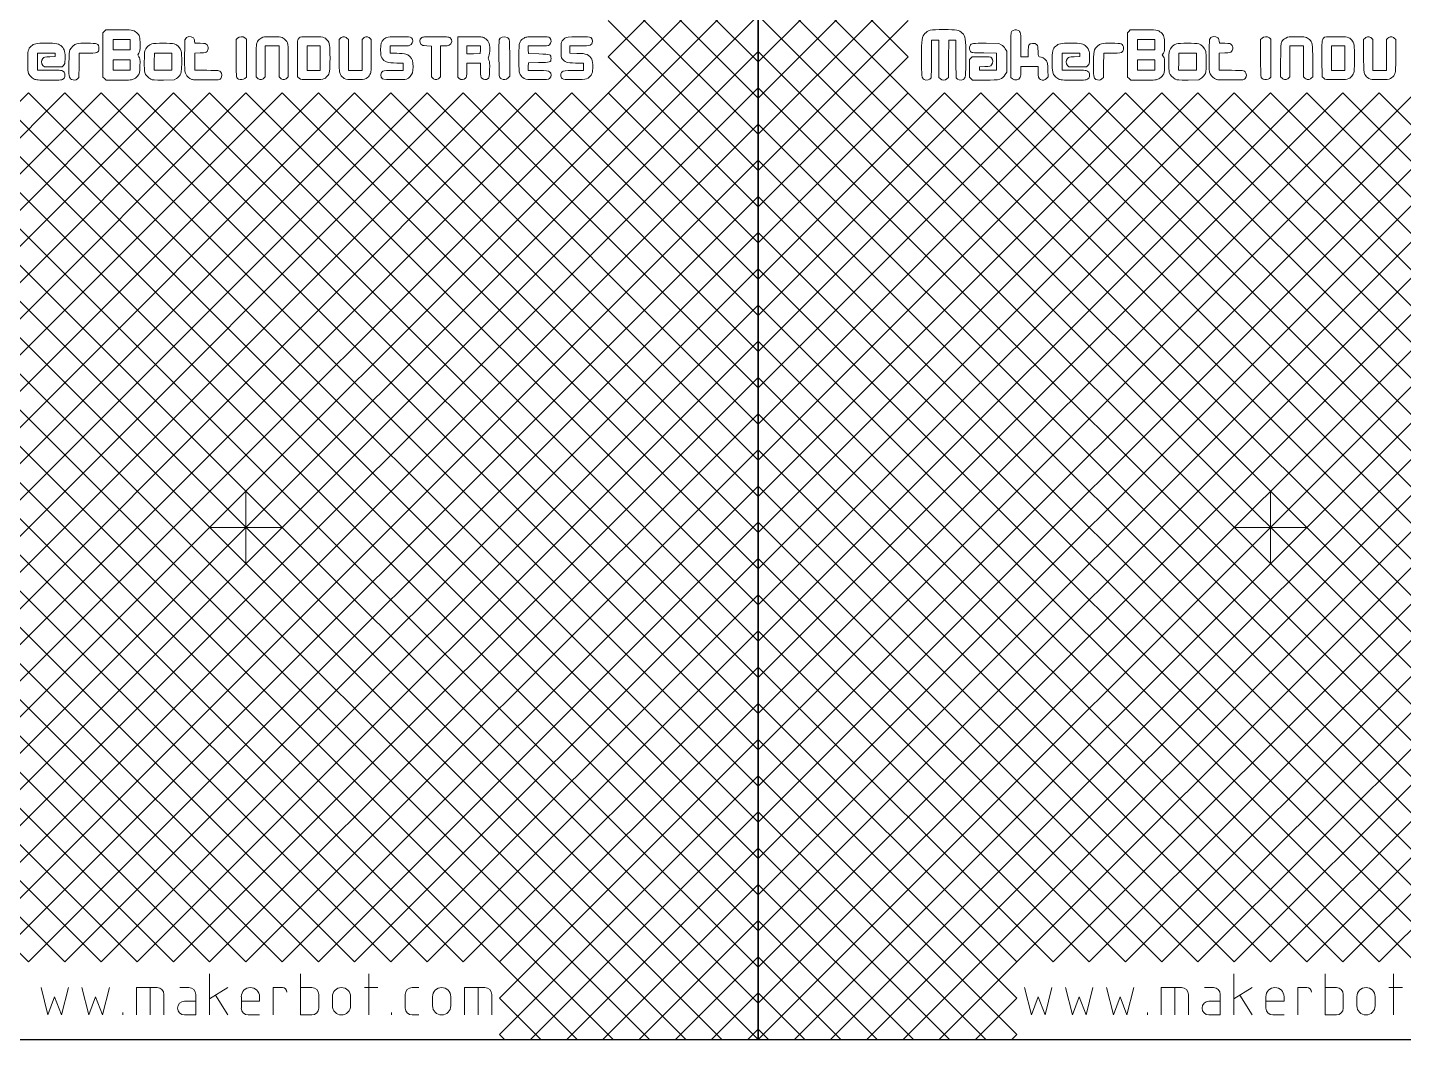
# Model space of a CAD drawing. Header units: millimetres. Extents: x 0 to 600, y 0 to 300.
# Drawn here: x 328.7 to 463, y 0 to 98.8 of the extents above; entities that cross this region are included whole.
import ezdxf

# ---------------------------------------------------------------- set-up
doc = ezdxf.new("R2010")
doc.units = ezdxf.units.MM
doc.layers.get('0').update_dxf_attribs({"linetype": 'CONTINUOUS', "lineweight": 25, "true_color": 0x000000})
doc.layers.add('etch', color=4, linetype='CONTINUOUS', lineweight=0, true_color=0x00ffff)
doc.layers.add('grid', color=1, linetype='CONTINUOUS', lineweight=0, true_color=0xff0000)

msp = doc.modelspace()

# ---------------------------------------------------------------- linework, layer by layer
for p, q in [((400, 100), (400, 0)), ((400, 0), (400, 100)), ((300, 0), (400, 0)), ((400, 0), (500, 0))]:
    msp.add_line(p, q)
at = {"layer": 'etch', "color": 4, "lineweight": 5, "true_color": 0x00ffff}
for p, q in [((336.04, 98.3), (336.18, 98.44)), ((336.04, 96.14), (336.04, 98.3)), ((336.18, 98.44), (336.32, 98.58)), ((336.32, 98.58), (337.51, 98.6)), ((436.04, 98.3), (436.18, 98.44)), ((436.04, 96.14), (436.04, 98.3)), ((436.18, 98.44), (436.32, 98.58)), ((436.32, 98.58), (437.51, 98.6)), ((337.87, 97.64), (337.03, 97.64)), ((337.03, 97.64), (337.03, 97.13)), ((337.03, 97.13), (337.03, 96.63)), ((338.71, 97.64), (337.87, 97.64)), ((338.71, 97.13), (338.71, 97.64)), ((338.71, 96.63), (338.71, 97.13)), ((338.71, 97.13), (338.71, 97.13)), ((344.99, 97.5), (345.02, 97.3)), ((345.02, 97.3), (345.55, 97.28)), ((349.04, 97.64), (349.18, 97.78)), ((349.04, 95.85), (349.04, 97.64)), ((349.9, 97.8), (350.05, 97.69)), ((350.05, 97.69), (350.05, 95.82)), ((352.56, 97.02), (351.89, 97.02)), ((351.89, 97.02), (351.89, 95.51)), ((353.24, 97.02), (352.56, 97.02)), ((353.24, 95.51), (353.24, 97.02)), ((356.62, 97.02), (355.97, 97.02)), ((355.97, 97.02), (355.97, 95.82)), ((357.26, 97.02), (356.62, 97.02)), ((357.26, 95.82), (357.26, 97.02)), ((359.1, 97.64), (359.24, 97.78)), ((359.1, 96.06), (359.1, 97.64)), ((359.86, 97.78), (360, 97.64)), ((360, 97.64), (360, 96.13)), ((361.34, 97.64), (361.47, 97.78)), ((361.34, 96.13), (361.34, 97.64)), ((362.09, 97.78), (362.23, 97.64)), ((362.23, 97.64), (362.23, 96.06)), ((365.02, 97.02), (364.08, 97.02)), ((364.08, 97.02), (364.08, 96.66)), ((368.1, 97.01), (367.65, 97.03)), ((368.1, 95.51), (368.1, 97.01)), ((369.35, 97.02), (368.99, 97.02)), ((368.99, 97.02), (368.99, 95.51)), ((370.67, 95.94), (370.67, 97.92)), ((370.67, 97.92), (371.86, 97.92)), ((372.24, 97.02), (371.56, 97.02)), ((371.56, 97.02), (371.56, 96.63)), ((372.91, 97.02), (372.24, 97.02)), ((372.89, 96.65), (372.91, 97.02)), ((378.51, 97.02), (377.54, 97.02)), ((377.54, 97.02), (377.55, 96.65)), ((382.54, 97.02), (381.62, 97.02)), ((381.62, 97.02), (381.62, 96.66)), ((417.27, 97.59), (416.92, 97.59)), ((416.92, 97.59), (416.92, 95.79)), ((417.62, 97.59), (417.27, 97.59)), ((417.64, 95.76), (417.62, 97.59)), ((418.6, 97.59), (418.58, 95.76)), ((418.95, 97.59), (418.6, 97.59)), ((419.3, 97.59), (418.95, 97.59)), ((419.3, 95.79), (419.3, 97.59)), ((422.26, 97.28), (423.49, 97.26)), ((423.49, 97.26), (423.73, 97.12)), ((424.12, 96.74), (424.26, 96.5)), ((425.65, 97.02), (425.65, 95.97)), ((437.87, 97.64), (437.03, 97.64)), ((437.03, 97.64), (437.03, 97.13)), ((437.03, 97.13), (437.03, 96.63)), ((438.71, 97.64), (437.87, 97.64)), ((438.71, 97.13), (438.71, 97.64)), ((438.71, 96.63), (438.71, 97.13)), ((438.71, 97.13), (438.71, 97.13)), ((444.99, 97.5), (445.02, 97.3)), ((445.02, 97.3), (445.55, 97.28)), ((449.04, 97.64), (449.18, 97.78)), ((449.04, 95.85), (449.04, 97.64)), ((449.9, 97.8), (450.05, 97.69)), ((450.05, 97.69), (450.05, 95.82)), ((452.56, 97.02), (451.89, 97.02)), ((451.89, 97.02), (451.89, 95.51)), ((453.24, 97.02), (452.56, 97.02)), ((453.24, 95.51), (453.24, 97.02)), ((456.62, 97.02), (455.97, 97.02)), ((455.97, 97.02), (455.97, 95.82)), ((457.26, 97.02), (456.62, 97.02)), ((457.26, 95.82), (457.26, 97.02)), ((459.1, 97.64), (459.24, 97.78)), ((459.1, 96.06), (459.1, 97.64)), ((459.86, 97.78), (460, 97.64)), ((460, 97.64), (460, 96.13)), ((461.34, 97.64), (461.47, 97.78)), ((461.34, 96.13), (461.34, 97.64)), ((462.09, 97.78), (462.23, 97.64)), ((462.23, 97.64), (462.23, 96.06)), ((330.53, 96.32), (329.67, 96.32)), ((329.67, 96.32), (329.67, 95.48)), ((329.67, 95.48), (329.67, 94.65)), ((331.39, 96.32), (330.53, 96.32)), ((330.86, 95.96), (331.39, 95.98)), ((331.39, 96.15), (331.39, 96.32)), ((331.39, 95.98), (331.39, 96.15)), ((333.74, 96.32), (333.72, 95.12)), ((334.57, 96.32), (333.74, 96.32)), ((336.04, 93.98), (336.04, 96.14)), ((337.03, 96.63), (337.87, 96.63)), ((337.87, 95.66), (337.03, 95.66)), ((337.03, 95.66), (337.03, 95.15)), ((337.87, 96.63), (338.71, 96.63)), ((338.71, 95.66), (337.87, 95.66)), ((338.71, 95.15), (338.71, 95.66)), ((339.56, 96.32), (339.44, 96.14)), ((339.44, 96.14), (339.56, 95.97)), ((341.06, 95.47), (341.04, 94.65)), ((341.07, 96.3), (341.06, 95.47)), ((341.92, 96.31), (341.07, 96.3)), ((342.77, 96.32), (341.92, 96.31)), ((342.77, 95.48), (342.77, 96.32)), ((342.77, 94.65), (342.77, 95.48)), ((342.77, 95.48), (342.77, 95.48)), ((345.55, 96.33), (345.01, 96.31)), ((345.01, 96.31), (345.01, 95.48)), ((345.01, 95.48), (345.01, 94.65)), ((350.05, 95.82), (350.05, 93.96)), ((351, 94), (351, 95.61)), ((351.89, 95.51), (351.89, 94)), ((353.24, 94), (353.24, 95.51)), ((354.13, 95.57), (354.13, 94)), ((355.05, 94), (355.03, 95.66)), ((355.97, 95.82), (355.97, 94.62)), ((357.26, 94.62), (357.26, 95.82)), ((357.26, 95.82), (357.26, 95.82)), ((360, 96.13), (360, 94.62)), ((361.34, 94.62), (361.34, 96.13)), ((364.08, 96.66), (364.08, 96.3)), ((364.08, 96.3), (364.73, 96.3)), ((368.1, 94), (368.1, 95.51)), ((368.99, 95.51), (368.99, 94)), ((370.67, 93.96), (370.67, 95.94)), ((371.56, 96.63), (371.56, 96.24)), ((371.56, 96.24), (372.22, 96.25)), ((372.22, 96.25), (372.88, 96.27)), ((372.88, 96.27), (372.89, 96.65)), ((372.89, 96.65), (372.89, 96.65)), ((375.75, 95.79), (375.75, 94.05)), ((377.55, 96.65), (377.57, 96.27)), ((377.57, 95.37), (377.55, 95)), ((377.57, 96.27), (378.6, 96.24)), ((378.57, 95.39), (377.57, 95.37)), ((381.62, 96.66), (381.62, 96.3)), ((381.62, 96.3), (382.31, 96.29)), ((417.65, 93.93), (417.64, 95.76)), ((418.58, 95.76), (418.57, 93.93)), ((420.62, 95.68), (420.76, 95.82)), ((420.62, 94.83), (420.62, 95.68)), ((420.76, 95.82), (420.9, 95.97)), ((420.9, 95.97), (421.78, 95.97)), ((423.27, 96.32), (422.04, 96.33)), ((423.27, 95.48), (423.27, 96.32)), ((423.27, 94.65), (423.27, 95.48)), ((424.26, 96.5), (424.26, 95.48)), ((424.26, 95.48), (424.26, 94.47)), ((424.66, 93.93), (424.66, 96.13)), ((425.65, 95.97), (426.01, 95.97)), ((426.01, 95.97), (426.36, 95.97)), ((426.36, 95.97), (426.36, 96.48)), ((430.53, 96.32), (429.67, 96.32)), ((429.67, 96.32), (429.67, 95.48)), ((429.67, 95.48), (429.67, 94.65)), ((431.39, 96.32), (430.53, 96.32)), ((430.86, 95.96), (431.39, 95.98)), ((431.39, 96.15), (431.39, 96.32)), ((431.39, 95.98), (431.39, 96.15)), ((433.74, 96.32), (433.72, 95.12)), ((434.57, 96.32), (433.74, 96.32)), ((436.04, 93.98), (436.04, 96.14)), ((437.03, 96.63), (437.87, 96.63)), ((437.87, 95.66), (437.03, 95.66)), ((437.03, 95.66), (437.03, 95.15)), ((437.87, 96.63), (438.71, 96.63)), ((438.71, 95.66), (437.87, 95.66)), ((438.71, 95.15), (438.71, 95.66)), ((439.56, 96.32), (439.44, 96.14)), ((439.44, 96.14), (439.56, 95.97)), ((441.06, 95.47), (441.04, 94.65)), ((441.07, 96.3), (441.06, 95.47)), ((441.92, 96.31), (441.07, 96.3)), ((442.77, 96.32), (441.92, 96.31)), ((442.77, 95.48), (442.77, 96.32)), ((442.77, 94.65), (442.77, 95.48)), ((442.77, 95.48), (442.77, 95.48)), ((445.55, 96.33), (445.01, 96.31)), ((445.01, 96.31), (445.01, 95.48)), ((445.01, 95.48), (445.01, 94.65)), ((450.05, 95.82), (450.05, 93.96)), ((451, 94), (451, 95.61)), ((451.89, 95.51), (451.89, 94)), ((453.24, 94), (453.24, 95.51)), ((454.13, 95.57), (454.13, 94)), ((455.05, 94), (455.03, 95.66)), ((455.97, 95.82), (455.97, 94.62)), ((457.26, 94.62), (457.26, 95.82)), ((457.26, 95.82), (457.26, 95.82)), ((460, 96.13), (460, 94.62)), ((461.34, 94.62), (461.34, 96.13)), ((329.67, 94.65), (330.86, 94.65)), ((330.33, 94.98), (330.19, 95.11)), ((331.19, 94.98), (330.33, 94.98)), ((332.05, 94.98), (331.19, 94.98)), ((332.19, 95.12), (332.05, 94.98)), ((333.72, 95.12), (333.7, 93.93)), ((337.03, 95.15), (337.03, 94.65)), ((337.03, 94.65), (337.87, 94.65)), ((337.87, 94.65), (338.71, 94.65)), ((338.71, 94.65), (338.71, 95.15)), ((338.71, 95.15), (338.71, 95.15)), ((341.04, 94.65), (341.91, 94.65)), ((341.91, 94.65), (342.77, 94.65)), ((345.01, 94.65), (346.2, 94.64)), ((355.97, 94.62), (356.62, 94.62)), ((356.62, 94.62), (357.26, 94.62)), ((360, 94.62), (360.67, 94.62)), ((360.67, 94.62), (361.34, 94.62)), ((364.44, 94.62), (365.36, 94.62)), ((365.36, 95.35), (364.73, 95.35)), ((365.36, 94.98), (365.36, 95.35)), ((365.36, 94.62), (365.36, 94.98)), ((372.23, 95.35), (371.56, 95.35)), ((371.56, 95.35), (371.56, 94.67)), ((372.9, 95.35), (372.23, 95.35)), ((372.9, 94.67), (372.9, 95.35)), ((375.75, 94.05), (375.59, 93.89)), ((377.55, 95), (377.54, 94.62)), ((377.54, 94.62), (378.51, 94.62)), ((381.99, 94.62), (382.96, 94.62)), ((382.96, 95.33), (382.17, 95.35)), ((382.96, 94.98), (382.96, 95.33)), ((382.96, 94.62), (382.96, 94.98)), ((420.62, 93.98), (420.62, 94.83)), ((422.13, 95.01), (421.59, 94.99)), ((421.59, 94.99), (421.59, 94.82)), ((421.59, 94.82), (421.59, 94.65)), ((421.59, 94.65), (422.43, 94.65)), ((422.43, 94.65), (423.27, 94.65)), ((424.26, 94.47), (424.12, 94.23)), ((426.49, 95), (425.65, 95)), ((425.65, 95), (425.65, 94.57)), ((427.33, 95), (426.49, 95)), ((427.33, 94.52), (427.33, 95)), ((428.29, 94.66), (428.3, 93.99)), ((429.67, 94.65), (430.86, 94.65)), ((430.33, 94.98), (430.19, 95.11)), ((431.19, 94.98), (430.33, 94.98)), ((432.05, 94.98), (431.19, 94.98)), ((432.19, 95.12), (432.05, 94.98)), ((433.72, 95.12), (433.7, 93.93)), ((437.03, 95.15), (437.03, 94.65)), ((437.03, 94.65), (437.87, 94.65)), ((437.87, 94.65), (438.71, 94.65)), ((438.71, 94.65), (438.71, 95.15)), ((438.71, 95.15), (438.71, 95.15)), ((441.04, 94.65), (441.91, 94.65)), ((441.91, 94.65), (442.77, 94.65)), ((445.01, 94.65), (446.2, 94.64)), ((455.97, 94.62), (456.62, 94.62)), ((456.62, 94.62), (457.26, 94.62)), ((460, 94.62), (460.67, 94.62)), ((460.67, 94.62), (461.34, 94.62)), ((329.34, 93.78), (329.34, 93.78)), ((332.97, 93.75), (332.97, 93.75)), ((333.7, 93.93), (333.56, 93.8)), ((336.21, 93.83), (336.04, 93.98)), ((336.37, 93.68), (336.21, 93.83)), ((336.21, 93.83), (336.21, 93.83)), ((337.61, 93.68), (336.37, 93.68)), ((340.71, 93.77), (340.71, 93.77)), ((343.01, 93.71), (341.96, 93.69)), ((343.22, 93.85), (343.01, 93.71)), ((344.73, 93.74), (344.73, 93.74)), ((349.29, 93.78), (349.29, 93.78)), ((350.05, 93.96), (349.9, 93.84)), ((351.14, 93.86), (351, 94)), ((351.14, 93.86), (351.14, 93.86)), ((351.89, 94), (351.76, 93.86)), ((353.37, 93.86), (353.24, 94)), ((354.13, 94), (353.99, 93.86)), ((355.21, 93.86), (355.05, 94)), ((355.21, 93.86), (355.21, 93.86)), ((359.6, 93.85), (359.6, 93.85)), ((363.33, 93.8), (363.33, 93.8)), ((368.24, 93.86), (368.1, 94)), ((368.24, 93.86), (368.24, 93.86)), ((368.99, 94), (368.86, 93.86)), ((370.82, 93.84), (370.67, 93.96)), ((370.82, 93.84), (370.82, 93.84)), ((374.94, 93.79), (374.94, 93.79)), ((377.15, 93.85), (377.15, 93.85)), ((380.88, 93.84), (380.88, 93.84)), ((416.19, 93.74), (416.19, 93.74)), ((417.79, 93.8), (417.65, 93.93)), ((418.57, 93.93), (418.42, 93.8)), ((420.77, 93.83), (420.62, 93.98)), ((420.92, 93.68), (420.77, 93.83)), ((420.77, 93.83), (420.77, 93.83)), ((422.14, 93.68), (420.92, 93.68)), ((424.81, 93.8), (424.66, 93.93)), ((424.81, 93.8), (424.81, 93.8)), ((428.3, 93.99), (428.15, 93.83)), ((429.34, 93.78), (429.34, 93.78)), ((432.97, 93.75), (432.97, 93.75)), ((433.7, 93.93), (433.56, 93.8)), ((436.21, 93.83), (436.04, 93.98)), ((436.37, 93.68), (436.21, 93.83)), ((436.21, 93.83), (436.21, 93.83)), ((437.61, 93.68), (436.37, 93.68)), ((440.71, 93.77), (440.71, 93.77)), ((443.01, 93.71), (441.96, 93.69)), ((443.22, 93.85), (443.01, 93.71)), ((444.73, 93.74), (444.73, 93.74)), ((449.29, 93.78), (449.29, 93.78)), ((450.05, 93.96), (449.9, 93.84)), ((451.14, 93.86), (451, 94)), ((451.14, 93.86), (451.14, 93.86)), ((451.89, 94), (451.76, 93.86)), ((453.37, 93.86), (453.24, 94)), ((454.13, 94), (453.99, 93.86)), ((455.21, 93.86), (455.05, 94)), ((455.21, 93.86), (455.21, 93.86)), ((459.6, 93.85), (459.6, 93.85))]:
    msp.add_line(p, q, dxfattribs=at)
at = {"layer": 'etch'}
for p, q in [((346.44, 6.4), (346.44, 2.4)), ((355.33, 6.4), (355.33, 2.4)), ((362, 6.4), (362, 2.4)), ((446.44, 6.4), (446.44, 2.4)), ((455.33, 6.4), (455.33, 2.4)), ((462, 6.4), (462, 2.4)), ((330, 5.07), (330.67, 2.4)), ((330.67, 2.4), (331.33, 4.18)), ((331.33, 4.18), (332, 2.4)), ((332, 2.4), (332.67, 5.07)), ((334, 5.07), (334.67, 2.4)), ((334.67, 2.4), (335.33, 4.18)), ((335.33, 4.18), (336, 2.4)), ((336, 2.4), (336.67, 5.07)), ((339.33, 2.4), (339.33, 5.07)), ((339.33, 5.07), (341.33, 5.07)), ((340.67, 5.07), (340.67, 2.4)), ((342, 4.4), (342, 2.4)), ((343.56, 5.07), (344.44, 5.07)), ((345.11, 4.4), (345.11, 2.4)), ((346.44, 3.96), (348.22, 5.07)), ((347.03, 4.32), (348.22, 2.4)), ((349.56, 4.18), (349.56, 3.07)), ((351.33, 3.73), (351.33, 4.18)), ((352.67, 2.4), (352.67, 5.07)), ((352.67, 5.07), (353.56, 5.07)), ((356.44, 5.07), (355.33, 5.07)), ((357.11, 3.07), (357.11, 4.4)), ((358.44, 4.18), (358.44, 3.29)), ((360.22, 3.29), (360.22, 4.18)), ((361.56, 5.07), (362.89, 5.07)), ((365.56, 4.4), (365.56, 3.07)), ((366.89, 5.07), (366.22, 5.07)), ((368.22, 4.18), (368.22, 3.29)), ((370, 3.29), (370, 4.18)), ((371.33, 2.4), (371.33, 5.07)), ((371.33, 5.07), (373.33, 5.07)), ((372.67, 5.07), (372.67, 2.4)), ((374, 4.4), (374, 2.4)), ((426, 5.07), (426.67, 2.4)), ((426.67, 2.4), (427.33, 4.18)), ((427.33, 4.18), (428, 2.4)), ((428, 2.4), (428.67, 5.07)), ((430, 5.07), (430.67, 2.4)), ((430.67, 2.4), (431.33, 4.18)), ((431.33, 4.18), (432, 2.4)), ((432, 2.4), (432.67, 5.07)), ((434, 5.07), (434.67, 2.4)), ((434.67, 2.4), (435.33, 4.18)), ((435.33, 4.18), (436, 2.4)), ((436, 2.4), (436.67, 5.07)), ((439.33, 2.4), (439.33, 5.07)), ((439.33, 5.07), (441.33, 5.07)), ((440.67, 5.07), (440.67, 2.4)), ((442, 4.4), (442, 2.4)), ((443.56, 5.07), (444.44, 5.07)), ((445.11, 4.4), (445.11, 2.4)), ((446.44, 3.96), (448.22, 5.07)), ((447.03, 4.32), (448.22, 2.4)), ((449.56, 4.18), (449.56, 3.07)), ((451.33, 3.73), (451.33, 4.18)), ((452.67, 2.4), (452.67, 5.07)), ((452.67, 5.07), (453.56, 5.07)), ((456.44, 5.07), (455.33, 5.07)), ((457.11, 3.07), (457.11, 4.4)), ((458.44, 4.18), (458.44, 3.29)), ((460.22, 3.29), (460.22, 4.18)), ((461.56, 5.07), (462.89, 5.07)), ((344, 3.73), (345.11, 3.73)), ((349.56, 3.73), (351.33, 3.73)), ((444, 3.73), (445.11, 3.73)), ((449.56, 3.73), (451.33, 3.73)), ((338, 2.4), (338, 2.62)), ((345.11, 2.4), (344, 2.4)), ((350.22, 2.4), (351.33, 2.4)), ((355.33, 2.4), (356.44, 2.4)), ((364.22, 2.4), (364.22, 2.62)), ((366.22, 2.4), (366.89, 2.4)), ((438, 2.4), (438, 2.62)), ((445.11, 2.4), (444, 2.4)), ((450.22, 2.4), (451.33, 2.4)), ((455.33, 2.4), (456.44, 2.4))]:
    msp.add_line(p, q, dxfattribs=at)
for centre, radius, start, end in [((341.33, 4.4), 0.667, 0, 90), ((344.44, 4.4), 0.667, 0, 90), ((350.44, 4.18), 0.889, 0, 180), ((353.56, 4.62), 0.444, 0, 90), ((356.44, 4.4), 0.667, 0, 90), ((359.33, 4.18), 0.889, 0, 180), ((366.22, 4.4), 0.667, 90, 180), ((369.11, 4.18), 0.889, 0, 180), ((373.33, 4.4), 0.667, 0, 90), ((441.33, 4.4), 0.667, 0, 90), ((444.44, 4.4), 0.667, 0, 90), ((450.44, 4.18), 0.889, 0, 180), ((453.56, 4.62), 0.444, 0, 90), ((456.44, 4.4), 0.667, 0, 90), ((459.33, 4.18), 0.889, 0, 180), ((344, 3.07), 0.667, 90, 270), ((350.22, 3.07), 0.667, 180, 270), ((356.44, 3.07), 0.667, 270, 0), ((359.33, 3.29), 0.889, 180, 0), ((366.22, 3.07), 0.667, 180, 270), ((369.11, 3.29), 0.889, 180, 0), ((444, 3.07), 0.667, 90, 270), ((450.22, 3.07), 0.667, 180, 270), ((456.44, 3.07), 0.667, 270, 0), ((459.33, 3.29), 0.889, 180, 0)]:
    msp.add_arc(centre, radius, start, end, dxfattribs=at)
at = {"layer": 'etch', "color": 4, "lineweight": 5, "true_color": 0x00ffff}
for points in [[(337.51, 98.6), (338.85, 98.62), (339.02, 98.59), (339.32, 98.32)], [(339.32, 98.32), (339.63, 98.04), (339.67, 97.9), (339.67, 97.15)], [(415.95, 95.81), (415.95, 97.75), (415.97, 97.91), (416.27, 98.23)], [(416.27, 98.23), (416.58, 98.57), (416.76, 98.61), (418.11, 98.61)], [(418.11, 98.61), (419.41, 98.61), (419.61, 98.57), (419.92, 98.27)], [(419.92, 98.27), (420.25, 97.95), (420.27, 97.82), (420.27, 95.85)], [(424.66, 96.13), (424.66, 98.23), (424.67, 98.35), (424.76, 98.45)], [(424.76, 98.45), (424.89, 98.6), (425.17, 98.64), (425.38, 98.54)], [(425.38, 98.54), (425.62, 98.42), (425.65, 98.24), (425.65, 97.02)], [(437.51, 98.6), (438.85, 98.62), (439.02, 98.59), (439.32, 98.32)], [(439.32, 98.32), (439.63, 98.04), (439.67, 97.9), (439.67, 97.15)], [(328.7, 95.49), (328.7, 96.55), (328.74, 96.71), (329.04, 96.99)], [(329.04, 96.99), (329.3, 97.24), (329.54, 97.29), (330.49, 97.29)], [(330.49, 97.29), (331.54, 97.29), (331.75, 97.24), (332.03, 96.95)], [(332.03, 96.95), (332.3, 96.69), (332.38, 96.39), (332.35, 95.73)], [(332.82, 96.63), (332.93, 96.86), (333.27, 97.17), (333.51, 97.23)], [(333.51, 97.23), (333.78, 97.31), (335.28, 97.3), (335.42, 97.23)], [(335.42, 97.23), (335.6, 97.13), (335.66, 97.02), (335.66, 96.79)], [(335.66, 96.79), (335.66, 96.62), (335.63, 96.54), (335.54, 96.45)], [(339.67, 97.15), (339.67, 96.54), (339.66, 96.47), (339.56, 96.32)], [(340.14, 96.54), (340.21, 96.8), (340.55, 97.14), (340.82, 97.22)], [(340.82, 97.22), (341.1, 97.31), (342.71, 97.31), (343, 97.22)], [(343, 97.22), (343.28, 97.14), (343.6, 96.81), (343.68, 96.52)], [(344.02, 96.02), (344.02, 96.84), (344.04, 97.58), (344.06, 97.66)], [(344.06, 97.66), (344.14, 97.94), (344.66, 98.04), (344.88, 97.8)], [(344.88, 97.8), (344.93, 97.74), (344.98, 97.61), (344.99, 97.5)], [(345.55, 97.28), (346.06, 97.26), (346.09, 97.26), (346.21, 97.12)], [(346.21, 97.12), (346.28, 97.03), (346.33, 96.91), (346.33, 96.8)], [(346.33, 96.8), (346.33, 96.7), (346.28, 96.58), (346.21, 96.49)], [(349.18, 97.78), (349.36, 97.96), (349.69, 97.97), (349.9, 97.8)], [(351, 95.61), (351, 97.17), (351.01, 97.22), (351.13, 97.44)], [(351.13, 97.44), (351.2, 97.57), (351.34, 97.71), (351.5, 97.79)], [(351.5, 97.79), (351.72, 97.91), (351.81, 97.92), (352.54, 97.92)], [(352.54, 97.92), (353.4, 97.92), (353.56, 97.88), (353.81, 97.65)], [(353.81, 97.65), (354.12, 97.37), (354.13, 97.27), (354.13, 95.57)], [(355.03, 95.66), (355.02, 96.58), (355.03, 97.41), (355.05, 97.51)], [(355.05, 97.51), (355.07, 97.61), (355.14, 97.74), (355.2, 97.81)], [(355.2, 97.81), (355.31, 97.91), (355.4, 97.92), (356.38, 97.92)], [(356.38, 97.92), (357.54, 97.92), (357.69, 97.88), (357.94, 97.59)], [(357.94, 97.59), (358.17, 97.31), (358.21, 97.08), (358.21, 95.82)], [(359.24, 97.78), (359.33, 97.87), (359.44, 97.92), (359.55, 97.92)], [(359.55, 97.92), (359.66, 97.92), (359.77, 97.87), (359.86, 97.78)], [(361.47, 97.78), (361.56, 97.87), (361.68, 97.92), (361.78, 97.92)], [(361.78, 97.92), (361.89, 97.92), (362.01, 97.87), (362.09, 97.78)], [(363.15, 96.63), (363.16, 97.26), (363.21, 97.43), (363.47, 97.68)], [(363.47, 97.68), (363.7, 97.89), (363.88, 97.92), (364.97, 97.92)], [(364.97, 97.92), (365.91, 97.92), (366.03, 97.91), (366.15, 97.81)], [(366.12, 97.16), (365.97, 97.03), (365.94, 97.02), (365.02, 97.02)], [(366.15, 97.81), (366.34, 97.66), (366.33, 97.33), (366.12, 97.16)], [(367.09, 97.18), (366.93, 97.38), (366.95, 97.66), (367.13, 97.8)], [(367.65, 97.03), (367.25, 97.05), (367.18, 97.07), (367.09, 97.18)], [(367.13, 97.8), (367.27, 97.91), (367.35, 97.92), (368.54, 97.92)], [(368.54, 97.92), (369.57, 97.92), (369.83, 97.9), (369.92, 97.83)], [(369.85, 97.09), (369.78, 97.05), (369.55, 97.02), (369.35, 97.02)], [(369.92, 97.83), (370.17, 97.66), (370.13, 97.21), (369.85, 97.09)], [(371.86, 97.92), (373, 97.92), (373.07, 97.91), (373.3, 97.79)], [(373.3, 97.79), (373.66, 97.6), (373.8, 97.3), (373.8, 96.7)], [(373.8, 96.7), (373.8, 96.41), (373.77, 96.16), (373.71, 96.03)], [(374.76, 93.99), (374.69, 94.13), (374.67, 97.39), (374.73, 97.63)], [(374.73, 97.63), (374.79, 97.86), (375.2, 97.99), (375.49, 97.85)], [(375.49, 97.85), (375.74, 97.74), (375.75, 97.62), (375.75, 95.79)], [(376.65, 95.82), (376.65, 97.11), (376.65, 97.18), (376.77, 97.42)], [(376.77, 97.42), (376.87, 97.6), (376.97, 97.7), (377.15, 97.79)], [(377.15, 97.79), (377.38, 97.91), (377.47, 97.92), (378.48, 97.92)], [(378.48, 97.92), (379.48, 97.92), (379.56, 97.91), (379.67, 97.8)], [(379.63, 97.14), (379.49, 97.03), (379.41, 97.02), (378.51, 97.02)], [(379.67, 97.8), (379.84, 97.63), (379.82, 97.29), (379.63, 97.14)], [(380.76, 96.63), (380.76, 97.41), (380.79, 97.51), (381.14, 97.77)], [(381.14, 97.77), (381.28, 97.88), (381.39, 97.89), (382.41, 97.91)], [(382.41, 97.91), (383.33, 97.92), (383.55, 97.91), (383.66, 97.84)], [(383.6, 97.09), (383.51, 97.05), (383.11, 97.02), (382.54, 97.02)], [(383.66, 97.84), (383.92, 97.67), (383.88, 97.22), (383.6, 97.09)], [(420.72, 96.47), (420.61, 96.6), (420.59, 96.86), (420.68, 97.05)], [(420.68, 97.05), (420.78, 97.27), (420.93, 97.29), (422.26, 97.28)], [(423.73, 97.12), (423.89, 97.03), (424.02, 96.9), (424.12, 96.74)], [(426.36, 96.48), (426.36, 96.76), (426.39, 97.03), (426.41, 97.08)], [(426.41, 97.08), (426.54, 97.31), (427.02, 97.34), (427.21, 97.13)], [(427.21, 97.13), (427.29, 97.04), (427.31, 96.92), (427.32, 96.49)], [(428.7, 95.49), (428.7, 96.55), (428.74, 96.71), (429.04, 96.99)], [(429.04, 96.99), (429.3, 97.24), (429.54, 97.29), (430.49, 97.29)], [(430.49, 97.29), (431.54, 97.29), (431.75, 97.24), (432.03, 96.95)], [(432.03, 96.95), (432.3, 96.69), (432.38, 96.39), (432.35, 95.73)], [(432.82, 96.63), (432.93, 96.86), (433.27, 97.17), (433.51, 97.23)], [(433.51, 97.23), (433.78, 97.31), (435.28, 97.3), (435.42, 97.23)], [(435.42, 97.23), (435.6, 97.13), (435.66, 97.02), (435.66, 96.79)], [(435.66, 96.79), (435.66, 96.62), (435.63, 96.54), (435.54, 96.45)], [(439.67, 97.15), (439.67, 96.54), (439.66, 96.47), (439.56, 96.32)], [(440.14, 96.54), (440.21, 96.8), (440.55, 97.14), (440.82, 97.22)], [(440.82, 97.22), (441.1, 97.31), (442.71, 97.31), (443, 97.22)], [(443, 97.22), (443.28, 97.14), (443.6, 96.81), (443.68, 96.52)], [(444.02, 96.02), (444.02, 96.84), (444.04, 97.58), (444.06, 97.66)], [(444.06, 97.66), (444.14, 97.94), (444.66, 98.04), (444.88, 97.8)], [(444.88, 97.8), (444.93, 97.74), (444.98, 97.61), (444.99, 97.5)], [(445.55, 97.28), (446.06, 97.26), (446.09, 97.26), (446.21, 97.12)], [(446.21, 97.12), (446.28, 97.03), (446.33, 96.91), (446.33, 96.8)], [(446.33, 96.8), (446.33, 96.7), (446.28, 96.58), (446.21, 96.49)], [(449.18, 97.78), (449.36, 97.96), (449.69, 97.97), (449.9, 97.8)], [(451, 95.61), (451, 97.17), (451.01, 97.22), (451.13, 97.44)], [(451.13, 97.44), (451.2, 97.57), (451.34, 97.71), (451.5, 97.79)], [(451.5, 97.79), (451.72, 97.91), (451.81, 97.92), (452.54, 97.92)], [(452.54, 97.92), (453.4, 97.92), (453.56, 97.88), (453.81, 97.65)], [(453.81, 97.65), (454.12, 97.37), (454.13, 97.27), (454.13, 95.57)], [(455.03, 95.66), (455.02, 96.58), (455.03, 97.41), (455.05, 97.51)], [(455.05, 97.51), (455.07, 97.61), (455.14, 97.74), (455.2, 97.81)], [(455.2, 97.81), (455.31, 97.91), (455.4, 97.92), (456.38, 97.92)], [(456.38, 97.92), (457.54, 97.92), (457.69, 97.88), (457.94, 97.59)], [(457.94, 97.59), (458.17, 97.31), (458.21, 97.08), (458.21, 95.82)], [(459.24, 97.78), (459.33, 97.87), (459.44, 97.92), (459.55, 97.92)], [(459.55, 97.92), (459.66, 97.92), (459.77, 97.87), (459.86, 97.78)], [(461.47, 97.78), (461.56, 97.87), (461.68, 97.92), (461.78, 97.92)], [(461.78, 97.92), (461.89, 97.92), (462.01, 97.87), (462.09, 97.78)], [(329, 94.02), (328.73, 94.3), (328.7, 94.46), (328.7, 95.49)], [(330.19, 95.11), (330, 95.3), (330, 95.61), (330.19, 95.8)], [(330.19, 95.8), (330.32, 95.93), (330.36, 95.94), (330.86, 95.96)], [(332.35, 95.73), (332.33, 95.29), (332.32, 95.25), (332.19, 95.12)], [(332.73, 95.33), (332.74, 96.2), (332.76, 96.49), (332.82, 96.63)], [(335.54, 96.45), (335.41, 96.32), (335.4, 96.32), (334.57, 96.32)], [(339.56, 95.97), (339.68, 95.8), (339.68, 95.75), (339.66, 95.07)], [(340.13, 94.43), (340.06, 94.68), (340.07, 96.29), (340.14, 96.54)], [(343.68, 96.52), (343.73, 96.36), (343.74, 96), (343.73, 95.35)], [(344.13, 94.28), (344.02, 94.51), (344.02, 94.59), (344.02, 96.02)], [(346.21, 96.49), (346.09, 96.35), (346.06, 96.35), (345.55, 96.33)], [(349.1, 93.94), (349.07, 94.01), (349.04, 94.69), (349.04, 95.85)], [(358.21, 95.82), (358.21, 94.56), (358.17, 94.33), (357.94, 94.06)], [(359.23, 94.23), (359.11, 94.46), (359.1, 94.51), (359.1, 96.06)], [(362.23, 96.06), (362.23, 94.53), (362.23, 94.47), (362.11, 94.23)], [(363.27, 95.85), (363.17, 96.01), (363.15, 96.14), (363.15, 96.63)], [(364.73, 95.35), (363.79, 95.35), (363.51, 95.45), (363.27, 95.85)], [(364.73, 96.3), (365.09, 96.3), (365.49, 96.27), (365.61, 96.23)], [(365.61, 96.23), (365.89, 96.16), (366.17, 95.88), (366.25, 95.6)], [(366.25, 95.6), (366.33, 95.32), (366.33, 94.66), (366.26, 94.39)], [(373.71, 96.03), (373.64, 95.85), (373.64, 95.81), (373.72, 95.64)], [(373.72, 95.64), (373.79, 95.49), (373.8, 95.3), (373.79, 94.7)], [(376.78, 94.23), (376.65, 94.46), (376.65, 94.52), (376.65, 95.82)], [(379.78, 95.79), (379.78, 95.43), (379.71, 95.41), (378.57, 95.39)], [(378.6, 96.24), (379.74, 96.21), (379.78, 96.2), (379.78, 95.79)], [(380.87, 95.76), (380.77, 95.9), (380.76, 95.99), (380.76, 96.63)], [(382.17, 95.35), (381.29, 95.38), (381.11, 95.43), (380.87, 95.76)], [(382.31, 96.29), (383.26, 96.29), (383.54, 96.18), (383.75, 95.71)], [(383.75, 95.71), (383.88, 95.43), (383.9, 94.6), (383.78, 94.32)], [(416.19, 93.74), (415.97, 93.86), (415.95, 94.04), (415.95, 95.81)], [(416.92, 95.79), (416.92, 94.8), (416.9, 93.96), (416.88, 93.91)], [(419.33, 93.91), (419.32, 93.96), (419.3, 94.8), (419.3, 95.79)], [(420.27, 95.85), (420.27, 94.03), (420.25, 93.86), (420.02, 93.74)], [(422.04, 96.33), (420.83, 96.35), (420.82, 96.35), (420.72, 96.47)], [(421.78, 95.97), (422.65, 95.97), (422.66, 95.96), (422.79, 95.84)], [(422.79, 95.84), (422.96, 95.67), (422.96, 95.37), (422.79, 95.17)], [(427.32, 96.49), (427.34, 95.99), (427.34, 95.97), (427.45, 95.97)], [(427.45, 95.97), (427.67, 95.96), (427.98, 95.77), (428.13, 95.56)], [(428.13, 95.56), (428.26, 95.35), (428.27, 95.3), (428.29, 94.66)], [(429, 94.02), (428.73, 94.3), (428.7, 94.46), (428.7, 95.49)], [(430.19, 95.11), (430, 95.3), (430, 95.61), (430.19, 95.8)], [(430.19, 95.8), (430.32, 95.93), (430.36, 95.94), (430.86, 95.96)], [(432.35, 95.73), (432.33, 95.29), (432.32, 95.25), (432.19, 95.12)], [(432.73, 95.33), (432.74, 96.2), (432.76, 96.49), (432.82, 96.63)], [(435.54, 96.45), (435.41, 96.32), (435.4, 96.32), (434.57, 96.32)], [(439.56, 95.97), (439.68, 95.8), (439.68, 95.75), (439.66, 95.07)], [(440.13, 94.43), (440.06, 94.68), (440.07, 96.29), (440.14, 96.54)], [(443.68, 96.52), (443.73, 96.36), (443.74, 96), (443.73, 95.35)], [(444.13, 94.28), (444.02, 94.51), (444.02, 94.59), (444.02, 96.02)], [(446.21, 96.49), (446.09, 96.35), (446.06, 96.35), (445.55, 96.33)], [(449.1, 93.94), (449.07, 94.01), (449.04, 94.69), (449.04, 95.85)], [(458.21, 95.82), (458.21, 94.56), (458.17, 94.33), (457.94, 94.06)], [(459.23, 94.23), (459.11, 94.46), (459.1, 94.51), (459.1, 96.06)], [(462.23, 96.06), (462.23, 94.53), (462.23, 94.47), (462.11, 94.23)], [(329.34, 93.78), (329.22, 93.83), (329.07, 93.94), (329, 94.02)], [(330.86, 94.65), (332.04, 94.65), (332.05, 94.64), (332.19, 94.52)], [(332.19, 94.52), (332.31, 94.42), (332.33, 94.36), (332.33, 94.16)], [(332.33, 94.16), (332.33, 93.97), (332.31, 93.9), (332.19, 93.8)], [(332.97, 93.75), (332.74, 93.86), (332.7, 94.1), (332.73, 95.33)], [(339.5, 94.15), (339.41, 94.02), (339.26, 93.89), (339.1, 93.81)], [(339.66, 95.07), (339.65, 94.38), (339.64, 94.35), (339.5, 94.15)], [(340.71, 93.77), (340.46, 93.89), (340.2, 94.18), (340.13, 94.43)], [(343.57, 94.2), (343.5, 94.08), (343.34, 93.92), (343.22, 93.85)], [(343.73, 95.35), (343.71, 94.42), (343.71, 94.41), (343.57, 94.2)], [(344.73, 93.74), (344.47, 93.83), (344.24, 94.04), (344.13, 94.28)], [(346.2, 94.64), (347.38, 94.62), (347.39, 94.62), (347.52, 94.5)], [(347.52, 94.5), (347.68, 94.34), (347.7, 94.01), (347.55, 93.83)], [(357.94, 94.06), (357.69, 93.76), (357.54, 93.73), (356.4, 93.73)], [(359.6, 93.85), (359.44, 93.94), (359.32, 94.06), (359.23, 94.23)], [(362.11, 94.23), (362.02, 94.05), (361.91, 93.94), (361.73, 93.85)], [(363.33, 93.8), (363.09, 93.98), (363.12, 94.43), (363.38, 94.56)], [(363.38, 94.56), (363.47, 94.6), (363.87, 94.62), (364.44, 94.62)], [(366.26, 94.39), (366.19, 94.17), (365.91, 93.87), (365.68, 93.78)], [(371.56, 94.67), (371.56, 94.03), (371.56, 93.99), (371.43, 93.86)], [(373.04, 93.86), (372.91, 93.99), (372.9, 94.03), (372.9, 94.67)], [(373.79, 94.7), (373.77, 93.98), (373.76, 93.93), (373.64, 93.83)], [(377.15, 93.85), (376.98, 93.94), (376.87, 94.06), (376.78, 94.23)], [(378.51, 94.62), (379.41, 94.62), (379.49, 94.61), (379.63, 94.5)], [(379.63, 94.5), (379.84, 94.34), (379.84, 94.01), (379.63, 93.84)], [(380.73, 94.17), (380.73, 94.34), (380.76, 94.41), (380.88, 94.5)], [(380.88, 93.84), (380.76, 93.93), (380.73, 94.01), (380.73, 94.17)], [(380.88, 94.5), (381.01, 94.61), (381.1, 94.62), (381.99, 94.62)], [(383.78, 94.32), (383.69, 94.11), (383.44, 93.87), (383.23, 93.79)], [(422.79, 95.17), (422.67, 95.03), (422.64, 95.03), (422.13, 95.01)], [(424.12, 94.23), (423.82, 93.73), (423.65, 93.68), (422.14, 93.68)], [(425.65, 94.57), (425.65, 94.3), (425.62, 94.07), (425.58, 93.96)], [(427.57, 93.74), (427.38, 93.82), (427.33, 93.99), (427.33, 94.52)], [(429.34, 93.78), (429.22, 93.83), (429.07, 93.94), (429, 94.02)], [(430.86, 94.65), (432.04, 94.65), (432.05, 94.64), (432.19, 94.52)], [(432.19, 94.52), (432.31, 94.42), (432.33, 94.36), (432.33, 94.16)], [(432.33, 94.16), (432.33, 93.97), (432.31, 93.9), (432.19, 93.8)], [(432.97, 93.75), (432.74, 93.86), (432.7, 94.1), (432.73, 95.33)], [(439.5, 94.15), (439.41, 94.02), (439.26, 93.89), (439.1, 93.81)], [(439.66, 95.07), (439.65, 94.38), (439.64, 94.35), (439.5, 94.15)], [(440.71, 93.77), (440.46, 93.89), (440.2, 94.18), (440.13, 94.43)], [(443.57, 94.2), (443.5, 94.08), (443.34, 93.92), (443.22, 93.85)], [(443.73, 95.35), (443.71, 94.42), (443.71, 94.41), (443.57, 94.2)], [(444.73, 93.74), (444.47, 93.83), (444.24, 94.04), (444.13, 94.28)], [(446.2, 94.64), (447.38, 94.62), (447.39, 94.62), (447.52, 94.5)], [(447.52, 94.5), (447.68, 94.34), (447.7, 94.01), (447.55, 93.83)], [(457.94, 94.06), (457.69, 93.76), (457.54, 93.73), (456.4, 93.73)], [(459.6, 93.85), (459.44, 93.94), (459.32, 94.06), (459.23, 94.23)], [(462.11, 94.23), (462.02, 94.05), (461.91, 93.94), (461.73, 93.85)], [(330.79, 93.68), (329.68, 93.68), (329.52, 93.69), (329.34, 93.78)], [(332.19, 93.8), (332.05, 93.68), (332.05, 93.68), (330.79, 93.68)], [(333.56, 93.8), (333.4, 93.67), (333.17, 93.64), (332.97, 93.75)], [(339.1, 93.81), (338.84, 93.68), (338.83, 93.68), (337.61, 93.68)], [(341.96, 93.69), (341.03, 93.68), (340.9, 93.69), (340.71, 93.77)], [(346.17, 93.7), (345.35, 93.69), (344.82, 93.71), (344.73, 93.74)], [(347.55, 93.83), (347.46, 93.71), (347.45, 93.71), (346.17, 93.7)], [(349.29, 93.78), (349.22, 93.81), (349.14, 93.88), (349.1, 93.94)], [(349.9, 93.84), (349.75, 93.72), (349.5, 93.7), (349.29, 93.78)], [(351.45, 93.73), (351.34, 93.73), (351.22, 93.78), (351.14, 93.86)], [(351.76, 93.86), (351.67, 93.78), (351.56, 93.73), (351.45, 93.73)], [(353.68, 93.73), (353.57, 93.73), (353.46, 93.78), (353.37, 93.86)], [(353.99, 93.86), (353.91, 93.78), (353.79, 93.73), (353.68, 93.73)], [(356.4, 93.73), (355.39, 93.73), (355.36, 93.73), (355.21, 93.86)], [(360.67, 93.73), (359.92, 93.73), (359.83, 93.74), (359.6, 93.85)], [(361.73, 93.85), (361.51, 93.74), (361.41, 93.73), (360.67, 93.73)], [(365.68, 93.78), (365.45, 93.7), (363.45, 93.71), (363.33, 93.8)], [(368.55, 93.73), (368.44, 93.73), (368.32, 93.78), (368.24, 93.86)], [(368.86, 93.86), (368.77, 93.78), (368.66, 93.73), (368.55, 93.73)], [(371.43, 93.86), (371.26, 93.69), (371.02, 93.68), (370.82, 93.84)], [(373.64, 93.83), (373.46, 93.68), (373.21, 93.7), (373.04, 93.86)], [(374.94, 93.79), (374.87, 93.82), (374.79, 93.91), (374.76, 93.99)], [(375.59, 93.89), (375.42, 93.72), (375.17, 93.68), (374.94, 93.79)], [(378.44, 93.73), (377.45, 93.73), (377.38, 93.73), (377.15, 93.85)], [(379.63, 93.84), (379.49, 93.73), (379.41, 93.73), (378.44, 93.73)], [(382.05, 93.73), (381.1, 93.73), (381.01, 93.73), (380.88, 93.84)], [(383.23, 93.79), (383.13, 93.75), (382.63, 93.73), (382.05, 93.73)], [(416.88, 93.91), (416.81, 93.72), (416.39, 93.62), (416.19, 93.74)], [(418.42, 93.8), (418.24, 93.64), (417.98, 93.64), (417.79, 93.8)], [(420.02, 93.74), (419.81, 93.62), (419.41, 93.72), (419.33, 93.91)], [(425.58, 93.96), (425.46, 93.67), (425.06, 93.59), (424.81, 93.8)], [(428.15, 93.83), (427.99, 93.67), (427.79, 93.64), (427.57, 93.74)], [(430.79, 93.68), (429.68, 93.68), (429.52, 93.69), (429.34, 93.78)], [(432.19, 93.8), (432.05, 93.68), (432.05, 93.68), (430.79, 93.68)], [(433.56, 93.8), (433.4, 93.67), (433.17, 93.64), (432.97, 93.75)], [(439.1, 93.81), (438.84, 93.68), (438.83, 93.68), (437.61, 93.68)], [(441.96, 93.69), (441.03, 93.68), (440.9, 93.69), (440.71, 93.77)], [(446.17, 93.7), (445.35, 93.69), (444.82, 93.71), (444.73, 93.74)], [(447.55, 93.83), (447.46, 93.71), (447.45, 93.71), (446.17, 93.7)], [(449.29, 93.78), (449.22, 93.81), (449.14, 93.88), (449.1, 93.94)], [(449.9, 93.84), (449.75, 93.72), (449.5, 93.7), (449.29, 93.78)], [(451.45, 93.73), (451.34, 93.73), (451.22, 93.78), (451.14, 93.86)], [(451.76, 93.86), (451.67, 93.78), (451.56, 93.73), (451.45, 93.73)], [(453.68, 93.73), (453.57, 93.73), (453.46, 93.78), (453.37, 93.86)], [(453.99, 93.86), (453.91, 93.78), (453.79, 93.73), (453.68, 93.73)], [(456.4, 93.73), (455.39, 93.73), (455.36, 93.73), (455.21, 93.86)], [(460.67, 93.73), (459.92, 93.73), (459.83, 93.74), (459.6, 93.85)], [(461.73, 93.85), (461.51, 93.74), (461.41, 93.73), (460.67, 93.73)]]:
    msp.add_open_spline(points, degree=3, dxfattribs=at)
at = {"layer": 'grid'}
for p, q in [((300, 3.54), (396.46, 100)), ((300, 7.07), (392.93, 100)), ((300, 0), (400, 100)), ((300, 100), (400, 0)), ((303.54, 100), (400, 3.54)), ((307.07, 100), (400, 7.07)), ((385.36, 95.96), (389.39, 100)), ((385.36, 99.5), (400, 84.85)), ((388.39, 100), (400, 88.39)), ((391.92, 100), (400, 91.92)), ((395.46, 100), (400, 95.46)), ((400, 3.54), (496.46, 100)), ((400, 7.07), (492.93, 100)), ((400, 0), (500, 100)), ((400, 100), (500, 0)), ((400, 88.39), (411.61, 100)), ((400, 91.92), (408.08, 100)), ((400, 95.46), (404.54, 100)), ((400, 84.85), (414.64, 99.5)), ((403.54, 100), (500, 3.54)), ((407.07, 100), (500, 7.07)), ((410.61, 100), (414.64, 95.96)), ((300, 96.46), (396.46, 0)), ((303.54, 0), (400, 96.46)), ((385.36, 95.96), (400, 81.32)), ((400, 96.46), (496.46, 0)), ((400, 81.32), (414.64, 95.96)), ((403.54, 0), (500, 96.46)), ((300, 92.93), (392.93, 0)), ((307.07, 0), (400, 92.93)), ((400, 92.93), (492.93, 0)), ((407.07, 0), (500, 92.93)), ((300, 63.64), (328.79, 92.43)), ((300, 60.1), (332.32, 92.43)), ((300, 56.57), (335.86, 92.43)), ((300, 53.03), (339.39, 92.43)), ((300, 49.5), (342.93, 92.43)), ((300, 45.96), (346.46, 92.43)), ((300, 42.43), (350, 92.43)), ((300, 38.89), (353.54, 92.43)), ((300, 35.36), (357.07, 92.43)), ((300, 31.82), (360.61, 92.43)), ((300, 28.28), (364.14, 92.43)), ((300, 24.75), (367.68, 92.43)), ((300, 21.21), (371.21, 92.43)), ((300, 17.68), (374.75, 92.43)), ((300, 14.14), (378.28, 92.43)), ((300, 10.61), (381.82, 92.43)), ((318.18, 92.43), (400, 10.61)), ((321.72, 92.43), (400, 14.14)), ((325.25, 92.43), (400, 17.68)), ((328.79, 92.43), (400, 21.21)), ((332.32, 92.43), (400, 24.75)), ((335.86, 92.43), (400, 28.28)), ((339.39, 92.43), (400, 31.82)), ((342.93, 92.43), (400, 35.36)), ((346.46, 92.43), (400, 38.89)), ((350, 92.43), (400, 42.43)), ((353.54, 92.43), (400, 45.96)), ((357.07, 92.43), (400, 49.5)), ((360.61, 92.43), (400, 53.03)), ((364.14, 92.43), (400, 56.57)), ((364.14, 92.43), (400, 56.57)), ((367.68, 92.43), (400, 60.1)), ((371.21, 92.43), (400, 63.64)), ((374.75, 92.43), (400, 67.18)), ((378.28, 92.43), (400, 70.71)), ((381.82, 92.43), (400, 74.25)), ((385.36, 92.43), (400, 77.78)), ((400, 77.78), (414.64, 92.43)), ((400, 74.25), (418.18, 92.43)), ((400, 70.71), (421.72, 92.43)), ((400, 67.18), (425.25, 92.43)), ((400, 63.64), (428.79, 92.43)), ((400, 60.1), (432.32, 92.43)), ((400, 56.57), (435.86, 92.43)), ((400, 53.03), (439.39, 92.43)), ((400, 49.5), (442.93, 92.43)), ((400, 45.96), (446.46, 92.43)), ((400, 42.43), (450, 92.43)), ((400, 38.89), (453.54, 92.43)), ((400, 35.36), (457.07, 92.43)), ((400, 31.82), (460.61, 92.43)), ((400, 28.28), (464.14, 92.43)), ((400, 24.75), (467.68, 92.43)), ((400, 21.21), (471.21, 92.43)), ((400, 17.68), (474.75, 92.43)), ((400, 14.14), (478.28, 92.43)), ((400, 10.61), (481.82, 92.43)), ((418.18, 92.43), (500, 10.61)), ((421.72, 92.43), (500, 14.14)), ((425.25, 92.43), (500, 17.68)), ((428.79, 92.43), (500, 21.21)), ((432.32, 92.43), (500, 24.75)), ((435.86, 92.43), (500, 28.28)), ((439.39, 92.43), (500, 31.82)), ((442.93, 92.43), (500, 35.36)), ((446.46, 92.43), (500, 38.89)), ((450, 92.43), (500, 42.43)), ((453.54, 92.43), (500, 45.96)), ((457.07, 92.43), (500, 49.5)), ((460.61, 92.43), (500, 53.03)), ((300, 89.39), (389.39, 0)), ((310.61, 0), (400, 89.39)), ((400, 89.39), (489.39, 0)), ((410.61, 0), (500, 89.39)), ((300, 85.86), (385.86, 0)), ((314.14, 0), (400, 85.86)), ((400, 85.86), (485.86, 0)), ((414.14, 0), (500, 85.86)), ((300, 82.32), (382.32, 0)), ((317.68, 0), (400, 82.32)), ((400, 82.32), (482.32, 0)), ((417.68, 0), (500, 82.32)), ((300, 78.79), (371.21, 7.57)), ((328.79, 7.57), (400, 78.79)), ((400, 78.79), (471.21, 7.57)), ((428.79, 7.57), (500, 78.79)), ((300, 75.25), (367.68, 7.57)), ((332.32, 7.57), (400, 75.25)), ((400, 75.25), (467.68, 7.57)), ((432.32, 7.57), (500, 75.25)), ((300, 71.72), (364.14, 7.57)), ((335.86, 7.57), (400, 71.72)), ((400, 71.72), (464.14, 7.57)), ((435.86, 7.57), (500, 71.72)), ((300, 68.18), (360.61, 7.57)), ((339.39, 7.57), (400, 68.18)), ((400, 68.18), (460.61, 7.57)), ((439.39, 7.57), (500, 68.18)), ((300, 64.64), (357.07, 7.57)), ((342.93, 7.57), (400, 64.64)), ((400, 64.64), (457.07, 7.57)), ((442.93, 7.57), (500, 64.64)), ((300, 61.11), (353.54, 7.57)), ((346.46, 7.57), (400, 61.11)), ((400, 61.11), (453.54, 7.57)), ((446.46, 7.57), (500, 61.11)), ((300, 57.57), (350, 7.57)), ((350, 7.57), (400, 57.57)), ((400, 57.57), (450, 7.57)), ((450, 7.57), (500, 57.57)), ((300, 54.04), (346.46, 7.57)), ((353.54, 7.57), (400, 54.04)), ((400, 54.04), (446.46, 7.57)), ((453.54, 7.57), (500, 54.04)), ((350, 53.54), (350, 46.46)), ((450, 53.54), (450, 46.46)), ((300, 50.5), (342.93, 7.57)), ((346.46, 50), (353.54, 50)), ((357.07, 7.57), (400, 50.5)), ((400, 50.5), (442.93, 7.57)), ((446.46, 50), (453.54, 50)), ((457.07, 7.57), (500, 50.5)), ((300, 46.97), (339.39, 7.57)), ((360.61, 7.57), (400, 46.97)), ((400, 46.97), (439.39, 7.57)), ((460.61, 7.57), (500, 46.97)), ((300, 43.43), (335.86, 7.57)), ((364.14, 7.57), (400, 43.43)), ((400, 43.43), (435.86, 7.57)), ((300, 39.9), (332.32, 7.57)), ((367.68, 7.57), (400, 39.9)), ((400, 39.9), (432.32, 7.57)), ((300, 36.36), (328.79, 7.57)), ((371.21, 7.57), (400, 36.36)), ((400, 36.36), (428.79, 7.57)), ((374.75, 7.57), (400, 32.82)), ((400, 32.82), (425.25, 7.57)), ((374.75, 4.04), (400, 29.29)), ((400, 29.29), (425.25, 4.04)), ((374.75, 0.5), (400, 25.75)), ((400, 25.75), (425.25, 0.5)), ((377.78, 0), (400, 22.22)), ((400, 22.22), (422.22, 0)), ((381.32, 0), (400, 18.68)), ((400, 18.68), (418.68, 0)), ((384.85, 0), (400, 15.15)), ((400, 15.15), (415.15, 0)), ((388.39, 0), (400, 11.61)), ((400, 11.61), (411.61, 0)), ((391.92, 0), (400, 8.08)), ((400, 8.08), (408.08, 0)), ((374.75, 4.04), (378.79, 0)), ((395.46, 0), (400, 4.54)), ((400, 4.54), (404.54, 0)), ((421.21, 0), (425.25, 4.04)), ((374.75, 0.5), (375.25, 0)), ((398.99, 0), (400, 1.01)), ((400, 1.01), (401.01, 0)), ((424.75, 0), (425.25, 0.5))]:
    msp.add_line(p, q, dxfattribs=at)

doc.saveas('drawing.dxf')
